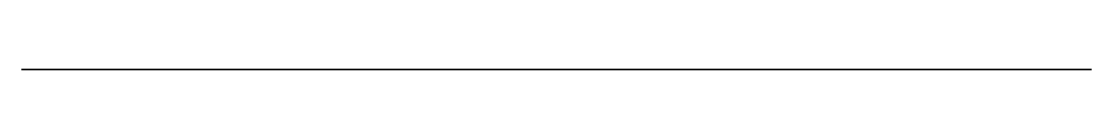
# Model space of a CAD drawing. Header units: millimetres. Extents: x 81.6 to 98.5, y 0 to 0.
import ezdxf

# ---------------------------------------------------------------- set-up
doc = ezdxf.new("R2010")
doc.units = ezdxf.units.MM
doc.layers.get('0').update_dxf_attribs({"color": 173, "true_color": 0x5858e1})

msp = doc.modelspace()

# ---------------------------------------------------------------- linework, layer by layer
at = {"color": 146, "true_color": 0x086e87}
msp.add_polyline3d([(81.577, 0, 18.987), (81.577, 0, -1.179), (82.305, 0, -1.825), (82.305, 0, -59.818), (81.577, 0, -60.484), (81.577, 0, -83.465), (98.514, 0, -83.465), (98.514, 0, -30.839), (92.926, 0, -19.339), (92.926, 0, 15.45), (89.113, 0, 18.987)], close=True, dxfattribs=at)

doc.saveas('drawing.dxf')
